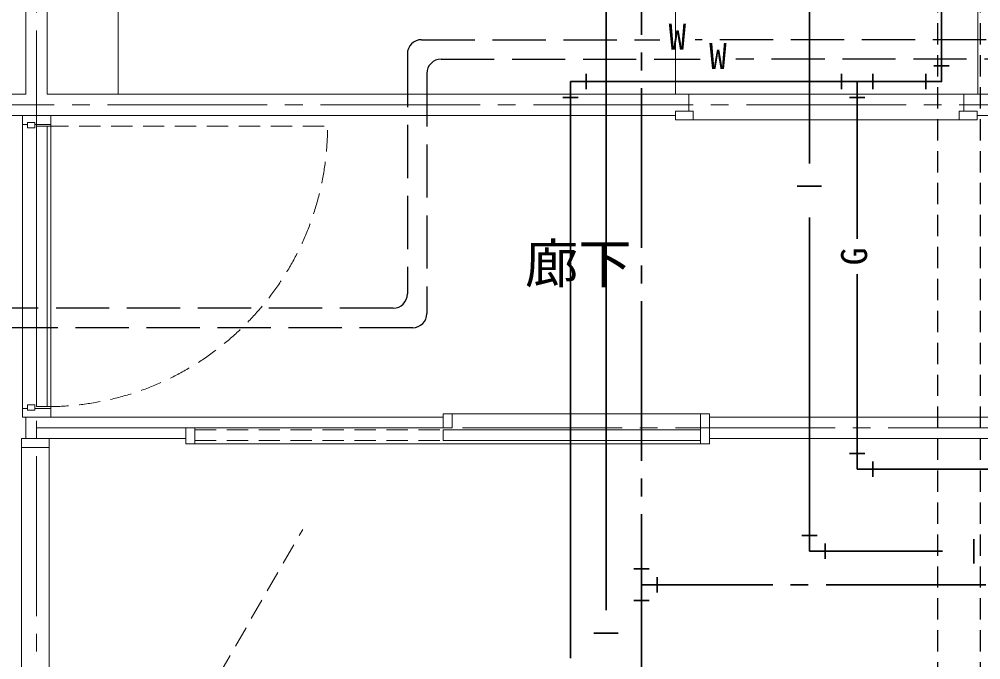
# Model space of a CAD drawing. Units: millimetres at full size, sheet at 1:50; details may follow other scales. Extents: x -9674 to 9699, y -6794 to 6791.
# Drawn here: x -941 to 1768, y -571 to 1234 of the extents above; entities that cross this region are included whole.
import ezdxf
from ezdxf.enums import TextEntityAlignment as Align

# ---------------------------------------------------------------- set-up
doc = ezdxf.new("R2010")
doc.units = ezdxf.units.MM
doc.header["$LTSCALE"] = 50
for name, pattern in [('CHAIN1', [8, 5, -1, 1, -1]), ('CHAIN2', [12, 9, -1, 1, -1]), ('DASHED1', [1.8, 1.2, -0.6]), ('DASHED3', [4, 3, -1])]:
    doc.linetypes.add(name, pattern=pattern)
for name, color, linetype, lineweight in [('1-0_芯', 134, 'CHAIN2', 9), ('1-2_間仕切', 134, 'Continuous', 9), ('1-3_建具', 134, 'Continuous', 9), ('1-5_設備', 134, 'Continuous', 9), ('1-D_記号', 134, 'CHAIN1', 9), ('2-2', 5, 'DASHED3', 25), ('2-3_建具', 4, 'Continuous', 35), ('2-9_金物', 1, 'CHAIN2', 35), ('2-A_文字', 6, 'Continuous', 35), ('2-C', 2, 'DASHED1', 25)]:
    doc.layers.add(name, color=color, linetype=linetype, lineweight=lineweight)
doc.layers.add('1-A_文字', color=134, linetype='Continuous')
doc.styles.add('ＭＳ ゴシック', font='')
doc.styles.get('ＭＳ ゴシック').set_extended_font_data('MS Gothic')

msp = doc.modelspace()

# ---------------------------------------------------------------- linework, layer by layer
at = {"layer": '1-0_芯'}
for p, q in [((-892.5, 4802.35), (-892.5, -3667.65)), ((-8492.5, 992.35), (3087.5, 992.35)), ((-892.5, 82.35), (2687.5, 82.35))]:
    msp.add_line(p, q, dxfattribs=at)
at = {"layer": '1-2_間仕切'}
for p, q in [((-922.5, 3727.35), (-922.5, 1022.35)), ((-862.5, 2312.35), (-862.5, 1022.35)), ((-1332.5, 1022.35), (-922.5, 1022.35)), ((-862.5, 1022.35), (945, 1022.35)), ((945, 974.85), (945, 1022.35)), ((1720, 974.85), (1720, 1022.35)), ((2260, 1022.35), (1720, 1022.35)), ((-1332.5, 962.35), (907.5, 962.35)), ((1757.5, 962.35), (2312.5, 962.35)), ((-922.5, 112.35), (253.5, 112.35)), ((-922.5, 112.35), (-922.5, 52.35)), ((1003.5, 112.35), (1887.5, 112.35)), ((-446.5, 82.35), (253.5, 82.35)), ((-862.5, 52.35), (-471.5, 52.35)), ((1003.5, 52.35), (1857.5, 52.35))]:
    msp.add_line(p, q, dxfattribs=at)
at = {"layer": '1-3_建具'}
for p, q in [((945, 1022.35), (1720, 1022.35)), ((-932.5, 937.35), (-932.5, 962.35)), ((907.5, 949.85), (907.5, 974.85)), ((907.5, 974.85), (957.5, 974.85)), ((907.5, 949.85), (957.5, 949.85)), ((957.5, 949.85), (957.5, 974.85)), ((1707.5, 949.85), (957.5, 949.85)), ((1707.5, 949.85), (1707.5, 974.85)), ((1707.5, 974.85), (1757.5, 974.85)), ((1707.5, 949.85), (1757.5, 949.85)), ((1757.5, 949.85), (1757.5, 974.85)), ((-917.5, 937.35), (-932.5, 937.35)), ((-932.5, 937.35), (-932.5, 137.35)), ((-917.5, 942.35), (-917.5, 927.35)), ((-897.5, 942.35), (-917.5, 942.35)), ((-897.5, 927.35), (-917.5, 927.35)), ((-897.5, 942.35), (-897.5, 927.35)), ((-897.5, 937.35), (-852.5, 937.35)), ((-862.5, 932.35), (-892.5, 932.35)), ((-892.5, 932.35), (-892.5, 142.35)), ((-862.5, 142.35), (-862.5, 932.35)), ((-932.5, 112.35), (-932.5, 137.35)), ((-917.5, 137.35), (-932.5, 137.35)), ((-917.5, 147.35), (-917.5, 132.35)), ((-897.5, 147.35), (-917.5, 147.35)), ((-897.5, 132.35), (-897.5, 147.35)), ((-892.5, 142.35), (-862.5, 142.35)), ((-852.5, 112.35), (-852.5, 137.35)), ((-852.5, 112.35), (-932.5, 112.35)), ((-917.5, 132.35), (-897.5, 132.35)), ((253.5, 82.35), (253.5, 122.35)), ((278.5, 122.35), (253.5, 122.35)), ((1003.5, 122.35), (978.5, 122.35)), ((978.5, 122.35), (978.5, 57.35)), ((1003.5, 37.35), (1003.5, 122.35)), ((-446.5, 37.35), (-446.5, 82.35)), ((278.5, 82.35), (253.5, 82.35)), ((253.5, 47.35), (253.5, 77.35)), ((253.5, 77.35), (978.5, 77.35)), ((978.5, 77.35), (978.5, 47.35)), ((978.5, 77.35), (978.5, 47.35)), ((978.5, 77.35), (978.5, 37.35)), ((-935, 52.35), (-935, 27.35)), ((-857, 52.35), (-935, 52.35)), ((-935, 27.35), (-857, 27.35)), ((-935, -1372.65), (-935, 27.35)), ((-857, 52.35), (-857, 27.35)), ((-857, 27.35), (-857, -1372.65)), ((-446.5, 37.35), (-471.5, 37.35)), ((-446.5, 37.35), (978.5, 37.35)), ((253.5, 47.35), (978.5, 47.35)), ((1003.5, 37.35), (978.5, 37.35))]:
    msp.add_line(p, q, dxfattribs=at)
at = {"layer": '1-3_建具', "linetype": 'DASHED1'}
for p, q in [((-862.5, 932.35), (-72.5, 932.35)), ((-446.5, 77.35), (253.5, 77.35)), ((-446.5, 47.35), (253.5, 47.35))]:
    msp.add_line(p, q, dxfattribs=at)
at = {"layer": '1-3_建具'}
for points in [[(-852.5, 937.35), (-852.5, 962.35), (-932.5, 962.35)], [(-897.5, 137.35), (-852.5, 137.35), (-852.5, 937.35)], [(278.5, 82.35), (278.5, 122.35), (978.5, 122.35)], [(-446.5, 37.35), (-446.5, 82.35), (-471.5, 82.35)], [(-471.5, 37.35), (-471.5, 82.35), (-471.5, 57.35)]]:
    msp.add_lwpolyline(points, dxfattribs=at)
at = {"layer": '1-3_建具', "linetype": 'DASHED1'}
msp.add_arc((-862.5, 932.35), 790, 270, 360, dxfattribs=at)
at = {"layer": '1-5_設備'}
for p, q in [((-662.5, 2312.35), (-662.5, 1022.35)), ((1760, 2312.35), (1760, 1022.35))]:
    msp.add_line(p, q, dxfattribs=at)
at = {"layer": '1-D_記号'}
msp.add_line((907.5, 1022.35), (907.5, 2312.35), dxfattribs=at)
at = {"layer": '2-2'}
for p, q in [((192.39, 1176.14), (863.31, 1176.14)), ((1983.14, 1176.14), (963.31, 1176.14)), ((152.39, 1136.14), (152.39, 459.67)), ((247.34, 1121.19), (977.67, 1121.19)), ((1928.19, 1121.19), (1077.67, 1121.19)), ((207.34, 1081.19), (207.34, 404.71)), ((112.39, 419.67), (-3443.76, 419.67)), ((167.34, 364.71), (-3329.41, 364.71))]:
    msp.add_line(p, q, dxfattribs=at)
at = {"layer": '2-2', "linetype": 'Continuous'}
for centre, start, end in [((192.39, 1136.14), 90, 180), ((247.34, 1081.19), 90, 180), ((112.39, 459.67), 270, 0), ((167.34, 404.71), 270, 0)]:
    msp.add_arc(centre, 40, start, end, dxfattribs=at)
at = {"layer": '2-3_建具'}
for p, q in [((1636.2, 1102.15), (1679.4, 1102.15)), ((656.4, 1036.26), (656.4, 1079.46)), ((1375.39, 1036.26), (1375.39, 1079.46)), ((1419.68, 615.49), (1419.68, 1057.86)), ((1463.98, 1036.26), (1463.98, 1079.46)), ((1613.51, 1079.46), (1613.51, 1036.26)), ((633.7, 1013.56), (590.5, 1013.56)), ((1398.08, 1013.56), (1441.28, 1013.56)), ((1419.68, -33.92), (1419.68, 515.49)), ((1441.28, 10.38), (1398.08, 10.38)), ((1463.98, -55.52), (1463.98, -12.32)), ((2506.61, -33.92), (1419.68, -33.92))]:
    msp.add_line(p, q, dxfattribs=at)
msp.add_lwpolyline([(612.1, -566.73), (612.1, 1057.86), (1657.8, 1057.86), (1657.8, 1818.78)], dxfattribs=at)
at = {"layer": '2-9_金物'}
for p, q in [((812.1, -1810.47), (812.1, 1850.94)), ((790.5, -314.95), (833.7, -314.95)), ((856.4, -380.84), (856.4, -337.64)), ((2382.09, -359.24), (812.1, -359.24)), ((790.5, -403.54), (833.7, -403.54))]:
    msp.add_line(p, q, dxfattribs=at)
at = {"layer": '2-A_文字'}
for p, q in [((712.1, -431.23), (712.1, 1329.87)), ((1319.5, 763.09), (1250.67, 763.09)), ((1285.08, 675.19), (1285.08, -265.11)), ((1306.68, -220.82), (1263.48, -220.82)), ((1329.38, -243.51), (1329.38, -286.71)), ((1748.54, -299.53), (1748.54, -230.7)), ((1660.64, -265.11), (1285.08, -265.11)), ((746.52, -495.74), (677.69, -495.74))]:
    msp.add_line(p, q, dxfattribs=at)
msp.add_lwpolyline([(2276.93, 1626.69), (1285.08, 1626.69), (1285.08, 827.6)], dxfattribs=at)
at = {"layer": '2-C'}
for p, q in [((1647.5, -2527.65), (1647.5, 1395.99)), ((1767.5, -2527.65), (1767.5, 1395.99))]:
    msp.add_line(p, q, dxfattribs=at)
at = {"layer": '2-C', "color": 7, "lineweight": 9}
msp.add_line((-1052.29, -1779.97), (-142.25, -203.74), dxfattribs=at)

# ---------------------------------------------------------------- texts
at = {"layer": '1-A_文字', "style": 'ＭＳ ゴシック'}
msp.add_text('廊下', height=110, dxfattribs=at).set_placement((483.82, 457.48), align=Align.BOTTOM_LEFT)
at = {"layer": '2-2', "color": 7, "style": 'ＭＳ ゴシック'}
for p in [(888.31, 1126.14), (1002.67, 1071.19)]:
    msp.add_text('W', height=73.31, dxfattribs=at).set_placement(p, align=Align.BOTTOM_LEFT)
at = {"layer": '2-3_建具', "color": 7, "style": 'ＭＳ ゴシック'}
msp.add_text('G', height=73.31, rotation=90, dxfattribs=at).set_placement((1469.68, 540.49), align=Align.BOTTOM_LEFT)

doc.saveas('drawing.dxf')
